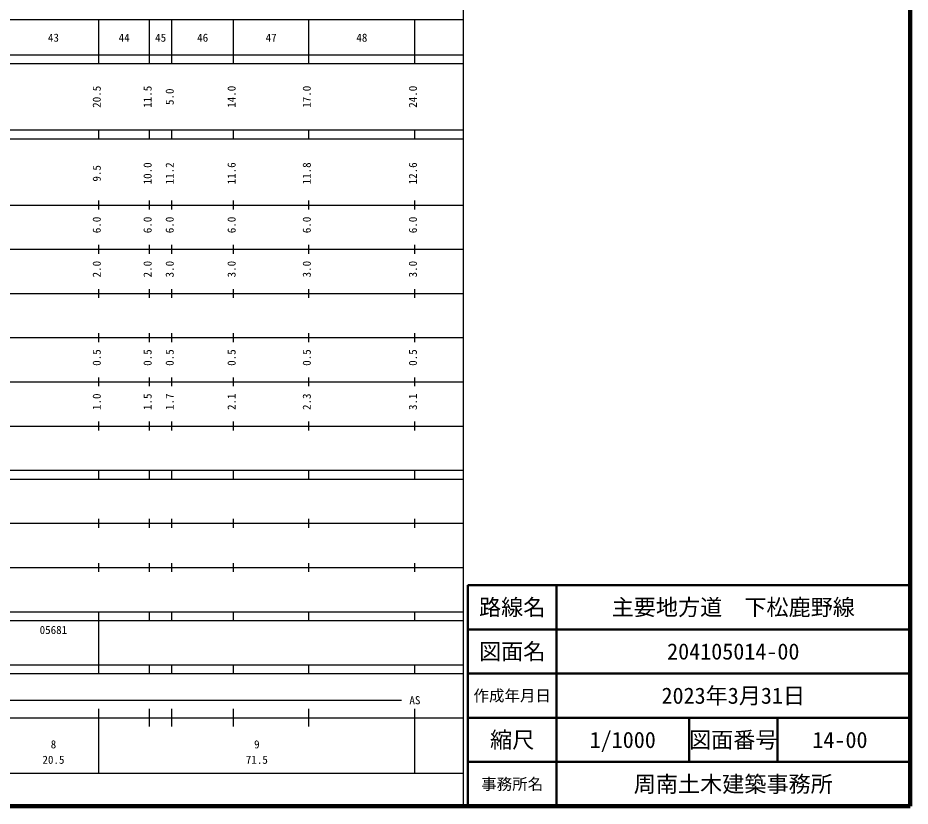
# Model space of a CAD drawing. Units: millimetres on the paper, enlarged 1000 times. Extents: x 40000 to 680000, y 20000 to 380000.
# Drawn here: x 478201 to 680000, y 20000 to 198357 of the extents above; entities that cross this region are included whole.
import ezdxf
from ezdxf.enums import TextEntityAlignment as Align

# ---------------------------------------------------------------- set-up
doc = ezdxf.new("R2010")
doc.units = ezdxf.units.MM
doc.header["$LTSCALE"] = 1000
for name, color, linetype, lineweight in [('M-TTL', 2, 'Continuous', 140), ('M-TTL-BAND', 7, 'Continuous', 25), ('M-TTL-FRAM', 2, 'Continuous', 50), ('M-TTL-LINE', 7, 'Continuous', 50)]:
    doc.layers.add(name, color=color, linetype=linetype, lineweight=lineweight)
doc.layers.add('M-TTL-TXT', color=7, linetype='Continuous')
doc.styles.add('ＭＳ ゴシック', font='')
doc.styles.get('ＭＳ ゴシック').set_extended_font_data('MS Gothic')

msp = doc.modelspace()

# ---------------------------------------------------------------- linework, layer by layer
at = {"layer": 'M-TTL'}
for p, q in [((680000, 20000), (680000, 380000)), ((40000, 20000), (680000, 20000))]:
    msp.add_line(p, q, dxfattribs=at)
at = {"layer": 'M-TTL-BAND'}
for p, q in [((579000, 20000), (579000, 370000)), ((68000, 198000), (579000, 198000)), ((496500, 188000), (496500, 198000)), ((508000, 188000), (508000, 198000)), ((513000, 188000), (513000, 198000)), ((527000, 188000), (527000, 198000)), ((544000, 188000), (544000, 198000)), ((568000, 188000), (568000, 198000)), ((40000, 190000), (579000, 190000)), ((40000, 188000), (579000, 188000)), ((40000, 173000), (579000, 173000)), ((496500, 171000), (496500, 173000)), ((508000, 171000), (508000, 173000)), ((513000, 171000), (513000, 173000)), ((527000, 171000), (527000, 173000)), ((544000, 171000), (544000, 173000)), ((568000, 171000), (568000, 173000)), ((40000, 171000), (579000, 171000)), ((40000, 156000), (579000, 156000)), ((496500, 155000), (496500, 157000)), ((508000, 155000), (508000, 157000)), ((513000, 155000), (513000, 157000)), ((527000, 155000), (527000, 157000)), ((544000, 155000), (544000, 157000)), ((568000, 155000), (568000, 157000)), ((46000, 146000), (579000, 146000)), ((496500, 145000), (496500, 147000)), ((508000, 145000), (508000, 147000)), ((513000, 145000), (513000, 147000)), ((527000, 145000), (527000, 147000)), ((544000, 145000), (544000, 147000)), ((568000, 145000), (568000, 147000)), ((52000, 136000), (579000, 136000)), ((496500, 135000), (496500, 137000)), ((508000, 135000), (508000, 137000)), ((513000, 135000), (513000, 137000)), ((527000, 135000), (527000, 137000)), ((544000, 135000), (544000, 137000)), ((568000, 135000), (568000, 137000)), ((46000, 126000), (579000, 126000)), ((496500, 125000), (496500, 127000)), ((508000, 125000), (508000, 127000)), ((513000, 125000), (513000, 127000)), ((527000, 125000), (527000, 127000)), ((544000, 125000), (544000, 127000)), ((568000, 125000), (568000, 127000)), ((52000, 116000), (579000, 116000)), ((496500, 115000), (496500, 117000)), ((508000, 115000), (508000, 117000)), ((513000, 115000), (513000, 117000)), ((527000, 115000), (527000, 117000)), ((544000, 115000), (544000, 117000)), ((568000, 115000), (568000, 117000)), ((496500, 105000), (496500, 107000)), ((508000, 105000), (508000, 107000)), ((513000, 105000), (513000, 107000)), ((527000, 105000), (527000, 107000)), ((544000, 105000), (544000, 107000)), ((568000, 105000), (568000, 107000)), ((46000, 106000), (579000, 106000)), ((40000, 96000), (579000, 96000)), ((496500, 94000), (496500, 96000)), ((508000, 94000), (508000, 96000)), ((513000, 94000), (513000, 96000)), ((527000, 94000), (527000, 96000)), ((544000, 94000), (544000, 96000)), ((568000, 94000), (568000, 96000)), ((40000, 94000), (579000, 94000)), ((496500, 83000), (496500, 85000)), ((508000, 83000), (508000, 85000)), ((513000, 83000), (513000, 85000)), ((527000, 83000), (527000, 85000)), ((544000, 83000), (544000, 85000)), ((568000, 83000), (568000, 85000)), ((49000, 84000), (579000, 84000)), ((496500, 73000), (496500, 75000)), ((508000, 73000), (508000, 75000)), ((513000, 73000), (513000, 75000)), ((527000, 73000), (527000, 75000)), ((544000, 73000), (544000, 75000)), ((568000, 73000), (568000, 75000)), ((40000, 74000), (579000, 74000)), ((40000, 64000), (579000, 64000)), ((496500, 62000), (496500, 64000)), ((508000, 62000), (508000, 64000)), ((513000, 62000), (513000, 64000)), ((527000, 62000), (527000, 64000)), ((544000, 62000), (544000, 64000)), ((568000, 62000), (568000, 64000)), ((40000, 62000), (579000, 62000)), ((496500, 52000), (496500, 62000)), ((40000, 52000), (579000, 52000)), ((496500, 50000), (496500, 52000)), ((508000, 50000), (508000, 52000)), ((513000, 50000), (513000, 52000)), ((527000, 50000), (527000, 52000)), ((544000, 50000), (544000, 52000)), ((568000, 50000), (568000, 52000)), ((40000, 50000), (579000, 50000)), ((71000, 44000), (565000, 44000)), ((496500, 27500), (496500, 42000)), ((508000, 38000), (508000, 42000)), ((513000, 38000), (513000, 42000)), ((527000, 38000), (527000, 42000)), ((544000, 38000), (544000, 42000)), ((568000, 27500), (568000, 42000)), ((40000, 40000), (579000, 40000)), ((68000, 27500), (579000, 27500))]:
    msp.add_line(p, q, dxfattribs=at)
at = {"layer": 'M-TTL-FRAM'}
for p, q in [((680000, 70000), (580000, 70000)), ((580000, 70000), (580000, 20000))]:
    msp.add_line(p, q, dxfattribs=at)
at = {"layer": 'M-TTL-LINE'}
for p, q in [((600000, 70000), (600000, 20000)), ((680000, 60000), (580000, 60000)), ((680000, 50000), (580000, 50000)), ((680000, 40000), (580000, 40000)), ((630000, 40000), (630000, 30000)), ((650000, 40000), (650000, 30000)), ((680000, 30000), (580000, 30000))]:
    msp.add_line(p, q, dxfattribs=at)

# ---------------------------------------------------------------- texts
at = {"layer": 'M-TTL-BAND', "style": 'ＭＳ ゴシック'}
for s, p in [('43', (486250, 192405)), ('44', (502250, 192405)), ('45', (510500, 192405)), ('46', (520000, 192405)), ('47', (535500, 192405)), ('48', (556000, 192405)), ('AS', (568000, 42500)), ('8', (486250, 32523)), ('9', (532250, 32523)), ('20.5', (486250, 29033)), ('71.5', (532250, 29033))]:
    msp.add_text(s, height=1833, dxfattribs=at).set_placement(p, align=Align.BOTTOM_CENTER)
for s, p in [('20.5', (497500, 180500)), ('11.5', (509000, 180500)), ('5.0', (514000, 180500)), ('14.0', (528000, 180500)), ('17.0', (545000, 180500)), ('24.0', (569000, 180500)), ('10.0', (509000, 163174)), ('11.2', (514000, 163174)), ('11.6', (528000, 163174)), ('11.8', (545000, 163174)), ('12.6', (569000, 163174)), ('9.5', (497500, 163174)), ('6.0', (497500, 151500)), ('6.0', (509000, 151500)), ('6.0', (514000, 151500)), ('6.0', (528000, 151500)), ('6.0', (545000, 151500)), ('6.0', (569000, 151500)), ('2.0', (497500, 141500)), ('2.0', (509000, 141500)), ('3.0', (514000, 141500)), ('3.0', (528000, 141500)), ('3.0', (545000, 141500)), ('3.0', (569000, 141500)), ('0.5', (497500, 121500)), ('0.5', (509000, 121500)), ('0.5', (514000, 121500)), ('0.5', (528000, 121500)), ('0.5', (545000, 121500)), ('0.5', (569000, 121500)), ('1.0', (497500, 111500)), ('1.5', (509000, 111500)), ('1.7', (514000, 111500)), ('2.1', (528000, 111500)), ('2.3', (545000, 111500)), ('3.1', (569000, 111500))]:
    msp.add_text(s, height=1833, rotation=90, dxfattribs=at).set_placement(p, align=Align.BOTTOM_CENTER)
msp.add_text('05681', height=1833, dxfattribs=at).set_placement((483125, 58405), align=Align.BOTTOM_LEFT)
at = {"layer": 'M-TTL-TXT', "style": 'ＭＳ ゴシック'}
for s, height, p in [('路線名', 3666, (590000, 65000)), ('路線名', 3666, (590000, 65000)), ('主要地方道\u3000下松鹿野線', 3666, (640000, 65000)), ('図面名', 3666, (590000, 55000)), ('図面名', 3666, (590000, 55000)), ('204105014-00', 3666, (640000, 55000)), ('作成年月日', 2566, (590000, 45000)), ('作成年月日', 2566, (590000, 45000)), ('2023年3月31日', 3666, (640000, 45000)), ('縮尺', 3666, (590000, 35000)), ('縮尺', 3666, (590000, 35000)), ('1/1000', 3666, (615000, 35000)), ('図面番号', 3666, (640000, 35000)), ('図面番号', 3666, (640000, 35000)), ('14-00', 3666, (664125, 35000)), ('事務所名', 2566, (590000, 25000)), ('事務所名', 2566, (590000, 25000)), ('周南土木建築事務所', 3666, (640000, 25000))]:
    msp.add_text(s, height=height, dxfattribs=at).set_placement(p, align=Align.MIDDLE_CENTER)

doc.saveas('drawing.dxf')
